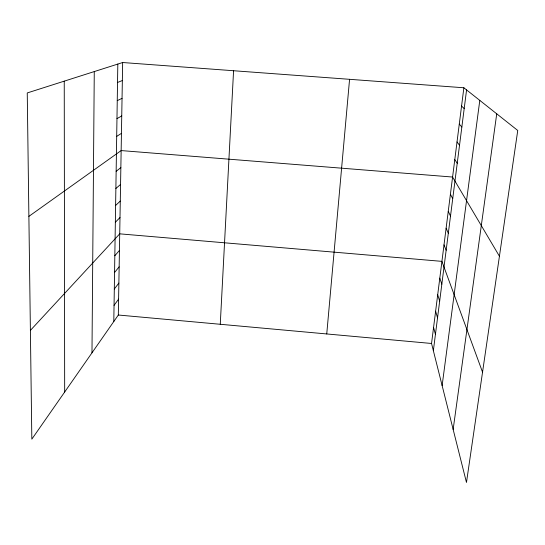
<?xml version="1.0" encoding="UTF-8"?>
<svg xmlns="http://www.w3.org/2000/svg" width="545" height="545" viewBox="0 0 545 545"><rect width="100%" height="100%" fill="white"/><g stroke="black" fill="none" stroke-linecap="round" stroke-linejoin="round"><path stroke-width="0.82" d="M91.976 352.84L94.271 71.572M113.796 321.516L117.822 64.065M122.659 62.525L27.25 92.943L31.835 439.154L118.326 315.017L122.659 62.525L463.87 87.772L517.75 130.473L466.479 482.475L431.545 343.473L463.87 87.772M220.262 324.275L233.573 70.734M326.748 333.949L349.57 79.318M433.357 350.694L466.575 89.918M442.124 385.588L479.791 100.389M453.147 429.433L496.733 113.816M114.048 305.35L118.599 299.137M114.307 289.007L118.871 283.08M114.566 272.473L119.151 266.852M114.825 255.748L119.43 250.434M30.391 330.393L119.716 233.839L441.92 261.362L482.543 372.174M115.349 222.237L119.995 217.55M115.615 205.451L120.282 201.078M115.881 188.481L120.568 184.435M116.146 171.314L120.854 167.594M28.885 216.365L121.147 150.577L452.582 177.043L499.431 256.252M116.691 136.386L121.44 133.362M116.971 118.619L121.739 115.949M117.25 100.648L122.046 98.345M117.536 82.465L122.353 80.537M118.326 315.017L431.545 343.473M461.56 106.043L464.197 108.584M459.278 124.103L461.847 127.026M457.023 141.959L459.524 145.256M454.789 159.603L457.235 163.268M450.402 194.292L452.725 198.666M448.249 211.344L450.504 216.058M446.117 228.205L448.317 233.253M444.005 244.875L446.151 250.25M439.801 278.154L441.832 284.17M437.703 294.763L439.672 301.085M435.625 311.181L437.546 317.81M433.568 327.416L435.441 334.344M64.242 81.151L64.671 392.019"/></g></svg>
